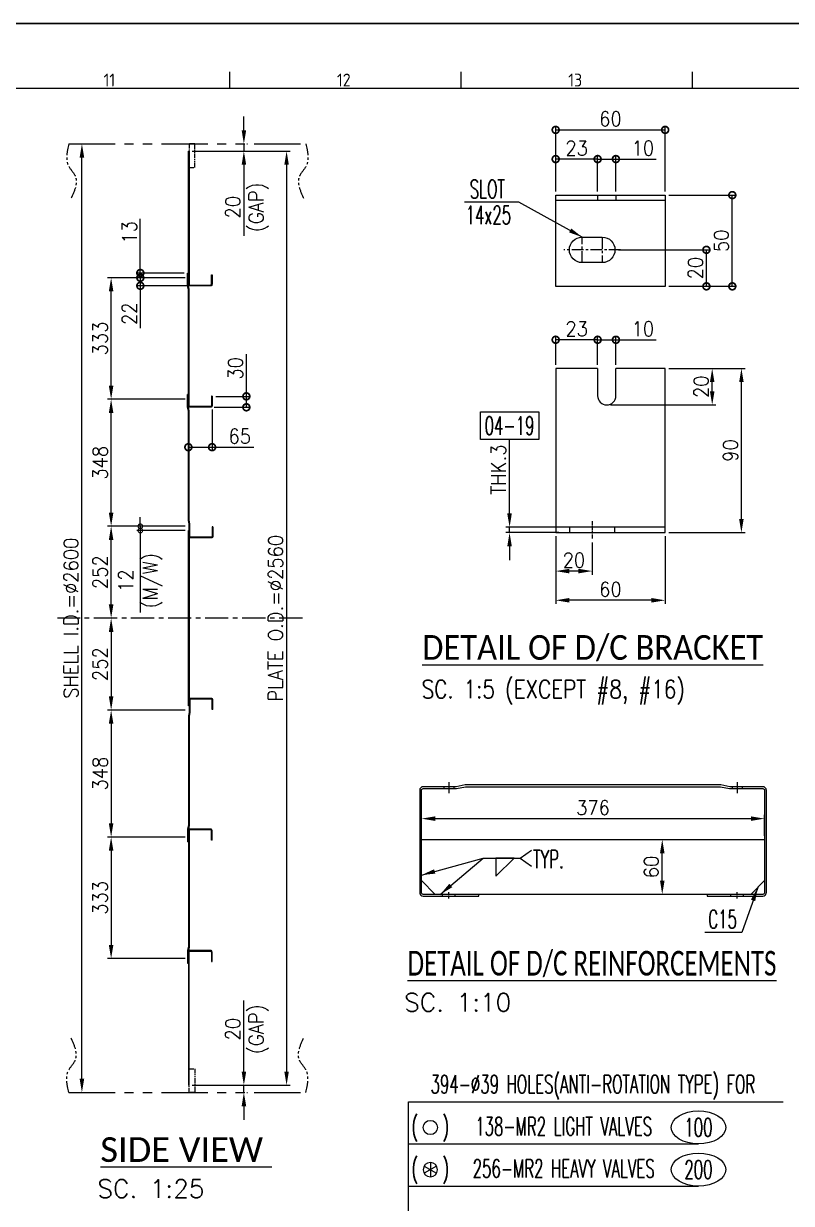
# Model space of a CAD drawing. Header units: inches. Extents: x -15980 to 45789, y -23276 to 2417.
# Drawn here: x 8858 to 10962, y -16153 to -12919 of the extents above; entities that cross this region are included whole.
import ezdxf
from ezdxf.enums import TextEntityAlignment as Align

# ---------------------------------------------------------------- set-up
doc = ezdxf.new("R2010")
doc.units = ezdxf.units.IN
doc.header["$MEASUREMENT"] = 0
for name, pattern in [('CENTER', [50.8, 31.75, -6.35, 6.35, -6.35]), ('CENTERX2', [101.6, 63.5, -12.7, 12.7, -12.7]), ('HIDDEN', [9.525, 6.35, -3.175]), ('HIDDENX2', [19.05, 12.7, -6.35]), ('PHANTOMX2', [127, 63.5, -12.7, 12.7, -12.7, 12.7, -12.7])]:
    doc.linetypes.add(name, pattern=pattern)
for name, color, linetype, lineweight in [('CADRE', 254, 'Continuous', 5), ('Center line', 181, 'CENTER', 5), ('CENTER LINES', 181, 'CENTERX2', 5), ('HATCH', 130, 'PHANTOMX2', 9), ('HIDDEN', 211, 'HIDDEN', 5), ('HIDDEN LINES', 211, 'HIDDENX2', 5), ('Plot Plan', 9, 'Continuous', 0), ('TEXT', 2, 'Continuous', 13)]:
    doc.layers.add(name, color=color, linetype=linetype, lineweight=lineweight)
doc.layers.add('dim', color=82, linetype='Continuous')
doc.styles.add('ISO Proportional', font='isocp.shx')
doc.styles.add('ROMANS', font='ROMANS.shx', dxfattribs={"width": 0.9, "bigfont": '@extfont2.shx'})
doc.styles.add('style4', font='calibri.ttf')
doc.dimstyles.new('1X25', dxfattribs={"dimscale": 25, "dimtxt": 1.6, "dimasz": 1.5, "dimexe": 0.4, "dimexo": 0.4, "dimgap": 0.4, "dimtad": 1, "dimdsep": 46, "dimtxsty": 'ROMANS', "dimcen": 0, "dimclrd": 256, "dimclre": 256, "dimclrt": 2, "dimadec": 0, "dimazin": 0, "dimtfac": 1, "dimtmove": 0, "dimatfit": 3, "dimfxl": 0.7, "dimlwd": -1, "dimlwe": -1, "dimarcsym": 1})
doc.dimstyles.new('2.5x25', dxfattribs={"dimscale": 25, "dimtxt": 1.6, "dimasz": 1.5, "dimexe": 0.4, "dimexo": 0.4, "dimgap": 0.4, "dimtad": 1, "dimlfac": 0.4, "dimdsep": 46, "dimtxsty": 'ROMANS', "dimcen": 0, "dimclrd": 256, "dimclre": 256, "dimclrt": 2, "dimadec": 0, "dimazin": 0, "dimtfac": 1, "dimtmove": 0, "dimatfit": 3, "dimfxl": 0.7, "dimlwd": -1, "dimlwe": -1, "dimarcsym": 1})
doc.dimstyles.new('5X25', dxfattribs={"dimscale": 25, "dimtxt": 1.6, "dimasz": 1.5, "dimexe": 0.4, "dimexo": 0.4, "dimgap": 0.4, "dimtad": 1, "dimlfac": 0.2, "dimdsep": 46, "dimtxsty": 'ROMANS', "dimcen": 0, "dimclrd": 256, "dimclre": 256, "dimclrt": 2, "dimadec": 0, "dimazin": 0, "dimtfac": 1, "dimtmove": 0, "dimatfit": 3, "dimfxl": 0.7, "dimlwd": -1, "dimlwe": -1, "dimarcsym": 1})

# ---------------------------------------------------------------- blocks, each defined once
blk = doc.blocks.new('A$Ca7c96a5f')
blk.add_lwpolyline([(480, 0), (480, 2), (0, 2), (0, 0)], close=True)
blk = doc.blocks.new('A$C74ed4174')
for p, q in [((0, 64), (0, 66)), ((363, -3), (363, -1))]:
    blk.add_line(p, q)
for points in [[(363, -3), (389, -3, 0.414214), (393, 1), (393, 58, 0.414214), (389, 62), (354.9, 62), (345, 64), (44.9, 64), (35, 66), (0, 66)], [(363, -1), (389, -1, 0.414214), (391, 1), (391, 58, 0.414214), (389, 60), (354.7, 60), (344.8, 62), (44.7, 62), (34.8, 64), (0, 64)]]:
    blk.add_lwpolyline(points, format="xyb")
at = {"layer": 'CENTER LINES'}
for p, q in [((13, 66.6), (13, 63.3)), ((361, 59.5), (361, 62.5))]:
    blk.add_line(p, q, dxfattribs=at)
at = {"layer": 'HIDDEN', "ltscale": 0.2}
for p, q in [((7.5, 64), (7.5, 66)), ((18.5, 64), (18.5, 66)), ((355.5, 60), (355.5, 62)), ((366.5, 60), (366.5, 62))]:
    blk.add_line(p, q, dxfattribs=at)
blk = doc.blocks.new('A$Cb9f199c5')
blk.add_line((338, 0), (338, 2))
for points in [[(338, 0), (364, 0, 0.414214), (368, 4), (368, 61, 0.414214), (364, 65), (44.9, 65), (35, 67), (0, 67), (0, 65)], [(338, 2), (364, 2, 0.414214), (366, 4), (366, 61, 0.414214), (364, 63), (44.6, 63), (34.7, 65), (0, 65)]]:
    blk.add_lwpolyline(points, format="xyb")
at = {"layer": 'CENTER LINES'}
for p, q in [((13, 67.3), (13, 64.7)), ((346, 62.5), (346, 65.5))]:
    blk.add_line(p, q, dxfattribs=at)
at = {"layer": 'HIDDEN', "ltscale": 0.2}
for p, q in [((7.5, 65), (7.5, 67)), ((18.5, 65), (18.5, 67)), ((340.5, 63), (340.5, 65)), ((351.5, 63), (351.5, 65))]:
    blk.add_line(p, q, dxfattribs=at)
blk = doc.blocks.new('A$C80fc0849')
blk.add_lwpolyline([(339, 0), (365, 0, 0.414214), (369, 4), (369, 61, 0.414214), (365, 65), (0, 65), (0, 63), (365, 63, -0.414214), (367, 61), (367, 4, -0.414214), (365, 2), (339, 2)], format="xyb", close=True)
at = {"layer": 'CENTER LINES'}
blk.add_line((347, 62.5), (347, 65.5), dxfattribs=at)
at = {"layer": 'HIDDEN', "ltscale": 0.2}
for p, q in [((341.5, 63), (341.5, 65)), ((352.5, 63), (352.5, 65))]:
    blk.add_line(p, q, dxfattribs=at)
blk = doc.blocks.new('*D423')
at = {"layer": 'Defpoints', "color": 0, "transparency": 16777216}
for p in [(9017.5, -13248.6), (9017.5, -13248.6), (9017.5, -15848.6)]:
    blk.add_point(p, dxfattribs=at)
at = {"layer": 'dim', "transparency": 16777216}
blk.add_line((9017.5, -15811.1), (9017.5, -13286.1), dxfattribs=at)
for points in [[(9011.2, -13286.1), (9023.7, -13286.1), (9017.5, -13248.6)], [(9011.2, -15811.1), (9023.7, -15811.1), (9017.5, -15848.6)]]:
    blk.add_solid(points, dxfattribs=at)
at = {"layer": 'dim', "color": 2, "transparency": 16777216, "insert": (8987.5, -14548.6), "char_height": 40, "attachment_point": 5, "rotation": 90, "style": 'ROMANS'}
blk.add_mtext('SHELL I.D.=%%C2600', dxfattribs=at)
blk = doc.blocks.new('A$Caa3a44ed')
at = {"ltscale": 0.2}
blk.add_lwpolyline([(0, 16), (65, 16), (65, 0), (0, 0)], close=True, dxfattribs=at)
blk = doc.blocks.new('A$Cce359d03')
blk.add_blockref('A$Caa3a44ed', (0, 0))
at = {"xscale": -1}
blk.add_blockref('A$Caa3a44ed', (2600, 0), dxfattribs=at)
blk = doc.blocks.new('*D544')
at = {"layer": 'Defpoints', "color": 0, "transparency": 16777216}
for p in [(9097.5, -14296.6), (9310.8, -14296.6), (9108.7, -14548.6)]:
    blk.add_point(p, dxfattribs=at)
at = {"layer": 'dim', "transparency": 16777216}
for p, q in [((9300.8, -14296.6), (9087.5, -14296.6)), ((9097.5, -14511.1), (9097.5, -14334.1)), ((9098.7, -14548.6), (9087.5, -14548.6))]:
    blk.add_line(p, q, dxfattribs=at)
for points in [[(9091.2, -14334.1), (9103.7, -14334.1), (9097.5, -14296.6)], [(9091.2, -14511.1), (9103.7, -14511.1), (9097.5, -14548.6)]]:
    blk.add_solid(points, dxfattribs=at)
at = {"layer": 'dim', "color": 2, "transparency": 16777216, "insert": (9067.5, -14422.6), "char_height": 40, "attachment_point": 5, "rotation": 90, "style": 'ROMANS'}
blk.add_mtext('252', dxfattribs=at)
blk = doc.blocks.new('*D545')
at = {"layer": 'Defpoints', "color": 0, "transparency": 16777216}
for p in [(9097.5, -13948.6), (9310.8, -13948.6), (9310.8, -14296.6)]:
    blk.add_point(p, dxfattribs=at)
at = {"layer": 'dim', "transparency": 16777216}
for p, q in [((9300.8, -13948.6), (9087.5, -13948.6)), ((9097.5, -14259.1), (9097.5, -13986.1)), ((9300.8, -14296.6), (9087.5, -14296.6))]:
    blk.add_line(p, q, dxfattribs=at)
for points in [[(9091.2, -13986.1), (9103.7, -13986.1), (9097.5, -13948.6)], [(9091.2, -14259.1), (9103.7, -14259.1), (9097.5, -14296.6)]]:
    blk.add_solid(points, dxfattribs=at)
at = {"layer": 'dim', "color": 2, "transparency": 16777216, "insert": (9067.5, -14122.6), "char_height": 40, "attachment_point": 5, "rotation": 90, "style": 'ROMANS'}
blk.add_mtext('348', dxfattribs=at)
blk = doc.blocks.new('*D546')
at = {"layer": 'Defpoints', "color": 0, "transparency": 16777216}
for p in [(9097.5, -13615.6), (9310.8, -13615.6), (9310.8, -13948.6)]:
    blk.add_point(p, dxfattribs=at)
at = {"layer": 'dim', "transparency": 16777216}
for p, q in [((9300.8, -13615.6), (9087.5, -13615.6)), ((9097.5, -13911.1), (9097.5, -13653.1)), ((9300.8, -13948.6), (9087.5, -13948.6))]:
    blk.add_line(p, q, dxfattribs=at)
for points in [[(9091.2, -13653.1), (9103.7, -13653.1), (9097.5, -13615.6)], [(9091.2, -13911.1), (9103.7, -13911.1), (9097.5, -13948.6)]]:
    blk.add_solid(points, dxfattribs=at)
at = {"layer": 'dim', "color": 2, "transparency": 16777216, "insert": (9067.5, -13782.1), "char_height": 40, "attachment_point": 5, "rotation": 90, "style": 'ROMANS'}
blk.add_mtext('333', dxfattribs=at)
blk = doc.blocks.new('*D549')
at = {"layer": 'Defpoints', "color": 0, "transparency": 16777216}
for p in [(9108.7, -14548.6), (9097.5, -14800.6), (9310.8, -14800.6)]:
    blk.add_point(p, dxfattribs=at)
at = {"layer": 'dim', "transparency": 16777216}
for p, q in [((9098.7, -14548.6), (9087.5, -14548.6)), ((9097.5, -14586.1), (9097.5, -14763.1)), ((9300.8, -14800.6), (9087.5, -14800.6))]:
    blk.add_line(p, q, dxfattribs=at)
for points in [[(9091.2, -14586.1), (9103.7, -14586.1), (9097.5, -14548.6)], [(9091.2, -14763.1), (9103.7, -14763.1), (9097.5, -14800.6)]]:
    blk.add_solid(points, dxfattribs=at)
at = {"layer": 'dim', "color": 2, "transparency": 16777216, "insert": (9067.5, -14674.6), "char_height": 40, "attachment_point": 5, "rotation": 90, "style": 'ROMANS'}
blk.add_mtext('252', dxfattribs=at)
blk = doc.blocks.new('*D547')
at = {"layer": 'Defpoints', "color": 0, "transparency": 16777216}
for p in [(9310.8, -14800.6), (9097.5, -15148.6), (9310.8, -15148.6)]:
    blk.add_point(p, dxfattribs=at)
at = {"layer": 'dim', "transparency": 16777216}
for p, q in [((9300.8, -14800.6), (9087.5, -14800.6)), ((9097.5, -14838.1), (9097.5, -15111.1)), ((9300.8, -15148.6), (9087.5, -15148.6))]:
    blk.add_line(p, q, dxfattribs=at)
for points in [[(9091.2, -14838.1), (9103.7, -14838.1), (9097.5, -14800.6)], [(9091.2, -15111.1), (9103.7, -15111.1), (9097.5, -15148.6)]]:
    blk.add_solid(points, dxfattribs=at)
at = {"layer": 'dim', "color": 2, "transparency": 16777216, "insert": (9067.5, -14974.6), "char_height": 40, "attachment_point": 5, "rotation": 90, "style": 'ROMANS'}
blk.add_mtext('348', dxfattribs=at)
blk = doc.blocks.new('*D548')
at = {"layer": 'Defpoints', "color": 0, "transparency": 16777216}
for p in [(9310.8, -15148.6), (9097.5, -15481.6), (9310.8, -15481.6)]:
    blk.add_point(p, dxfattribs=at)
at = {"layer": 'dim', "transparency": 16777216}
for p, q in [((9300.8, -15148.6), (9087.5, -15148.6)), ((9097.5, -15186.1), (9097.5, -15444.1)), ((9300.8, -15481.6), (9087.5, -15481.6))]:
    blk.add_line(p, q, dxfattribs=at)
for points in [[(9091.2, -15186.1), (9103.7, -15186.1), (9097.5, -15148.6)], [(9091.2, -15444.1), (9103.7, -15444.1), (9097.5, -15481.6)]]:
    blk.add_solid(points, dxfattribs=at)
at = {"layer": 'dim', "color": 2, "transparency": 16777216, "insert": (9067.5, -15315.1), "char_height": 40, "attachment_point": 5, "rotation": 90, "style": 'ROMANS'}
blk.add_mtext('333', dxfattribs=at)
blk = doc.blocks.new('_DotSmall')
at = {"color": 0, "linetype": 'ByBlock', "const_width": 0.5}
blk.add_lwpolyline([(-0.0625, 0, 1), (0.0625, 0, 1)], format="xyb", close=True, dxfattribs=at)
blk = doc.blocks.new('*D550')
at = {"layer": 'Defpoints', "color": 0, "transparency": 16777216}
for p in [(9177.5, -14308.6), (9310.8, -14296.6), (9310.8, -14308.6)]:
    blk.add_point(p, dxfattribs=at)
at = {"layer": 'dim', "transparency": 16777216}
for p, q in [((9177.5, -14296.6), (9177.5, -14271.6)), ((9300.8, -14296.6), (9167.5, -14296.6)), ((9300.8, -14308.6), (9167.5, -14308.6)), ((9177.5, -14296.6), (9177.5, -14308.6)), ((9177.5, -14308.6), (9177.5, -14532.9))]:
    blk.add_line(p, q, dxfattribs=at)
at = {"layer": 'dim', "transparency": 16777216, "xscale": 25, "yscale": 25, "zscale": 25}
for p, rotation in [((9177.5, -14296.6), 270), ((9177.5, -14308.6), 90)]:
    blk.add_blockref('_DotSmall', p, dxfattribs=dict(at, rotation=rotation))
at = {"layer": 'dim', "color": 2, "transparency": 16777216, "insert": (9177.5, -14445.7), "char_height": 40, "attachment_point": 5, "rotation": 90, "style": 'ROMANS'}
blk.add_mtext('12\\P(M/W)', dxfattribs=at)
blk = doc.blocks.new('*D551')
at = {"layer": 'Defpoints', "color": 0, "transparency": 16777216}
for p in [(9177.5, -13637.6), (9308.2, -13615.6), (9315.5, -13637.6)]:
    blk.add_point(p, dxfattribs=at)
at = {"layer": 'dim', "transparency": 16777216}
for p, q in [((9298.2, -13615.6), (9167.5, -13615.6)), ((9305.5, -13637.6), (9167.5, -13637.6)), ((9177.5, -13615.6), (9177.5, -13637.6)), ((9177.5, -13637.6), (9177.5, -13753.4))]:
    blk.add_line(p, q, dxfattribs=at)
at = {"layer": 'dim', "transparency": 16777216, "xscale": 37.5, "yscale": 37.5, "zscale": 37.5}
for p, rotation in [((9177.5, -13615.6), 90), ((9177.5, -13637.6), 270)]:
    blk.add_blockref('_DotSmall', p, dxfattribs=dict(at, rotation=rotation))
at = {"layer": 'dim', "color": 2, "transparency": 16777216, "insert": (9147.5, -13714.2), "char_height": 40, "attachment_point": 5, "rotation": 90, "style": 'ROMANS'}
blk.add_mtext('22', dxfattribs=at)
blk = doc.blocks.new('*D552')
at = {"layer": 'Defpoints', "color": 0, "transparency": 16777216}
for p in [(9177.5, -13602.6), (9307.2, -13602.6), (9310.8, -13615.6)]:
    blk.add_point(p, dxfattribs=at)
at = {"layer": 'dim', "transparency": 16777216}
for p, q in [((9177.5, -13602.6), (9177.5, -13454.4)), ((9297.2, -13602.6), (9167.5, -13602.6)), ((9177.5, -13615.6), (9177.5, -13602.6)), ((9300.8, -13615.6), (9167.5, -13615.6)), ((9177.5, -13615.6), (9177.5, -13653.1))]:
    blk.add_line(p, q, dxfattribs=at)
at = {"layer": 'dim', "transparency": 16777216, "xscale": 37.5, "yscale": 37.5, "zscale": 37.5}
for p, rotation in [((9177.5, -13602.6), 270), ((9177.5, -13615.6), 90)]:
    blk.add_blockref('_DotSmall', p, dxfattribs=dict(at, rotation=rotation))
at = {"layer": 'dim', "color": 2, "transparency": 16777216, "insert": (9147.5, -13491), "char_height": 40, "attachment_point": 5, "rotation": 90, "style": 'ROMANS'}
blk.add_mtext('13', dxfattribs=at)
blk = doc.blocks.new('*D553')
at = {"layer": 'Defpoints', "color": 0, "transparency": 16777216}
for p in [(9374.2, -13940.6), (9468.1, -13940.6), (9370.2, -13970.6)]:
    blk.add_point(p, dxfattribs=at)
at = {"layer": 'dim', "transparency": 16777216}
for p, q in [((9468.1, -13940.6), (9468.1, -13824.8)), ((9384.2, -13940.6), (9478.1, -13940.6)), ((9468.1, -13970.6), (9468.1, -13940.6)), ((9380.2, -13970.6), (9478.1, -13970.6))]:
    blk.add_line(p, q, dxfattribs=at)
at = {"layer": 'dim', "transparency": 16777216, "xscale": 37.5, "yscale": 37.5, "zscale": 37.5}
for p, rotation in [((9468.1, -13940.6), 90), ((9468.1, -13970.6), 270)]:
    blk.add_blockref('_DotSmall', p, dxfattribs=dict(at, rotation=rotation))
at = {"layer": 'dim', "color": 2, "transparency": 16777216, "insert": (9438.1, -13863.9), "char_height": 40, "attachment_point": 5, "rotation": 90, "style": 'ROMANS'}
blk.add_mtext('30', dxfattribs=at)
blk = doc.blocks.new('*D554')
at = {"layer": 'Defpoints', "color": 0, "transparency": 16777216}
for p in [(9309.2, -13966.6), (9374.2, -13966.6), (9374.2, -14080)]:
    blk.add_point(p, dxfattribs=at)
at = {"layer": 'dim', "transparency": 16777216}
for p, q in [((9309.2, -13976.6), (9309.2, -14090)), ((9374.2, -13976.6), (9374.2, -14090)), ((9309.2, -14080), (9374.2, -14080)), ((9374.2, -14080), (9488.3, -14080))]:
    blk.add_line(p, q, dxfattribs=at)
at = {"layer": 'dim', "transparency": 16777216, "xscale": 37.5, "yscale": 37.5, "zscale": 37.5, "rotation": 180}
blk.add_blockref('_DotSmall', (9309.2, -14080), dxfattribs=at)
at = {"layer": 'dim', "transparency": 16777216, "xscale": 37.5, "yscale": 37.5, "zscale": 37.5}
blk.add_blockref('_DotSmall', (9374.2, -14080), dxfattribs=at)
at = {"layer": 'dim', "color": 2, "transparency": 16777216, "insert": (9450, -14050), "char_height": 40, "attachment_point": 5, "style": 'ROMANS'}
blk.add_mtext('65', dxfattribs=at)
blk = doc.blocks.new('*D556')
at = {"layer": 'Defpoints', "color": 0, "transparency": 16777216}
for p in [(9309.2, -13268.6), (9309.2, -15828.6), (9578.3, -15828.6)]:
    blk.add_point(p, dxfattribs=at)
at = {"layer": 'dim', "transparency": 16777216}
for p, q in [((9319.2, -13268.6), (9588.3, -13268.6)), ((9578.3, -13306.1), (9578.3, -15791.1)), ((9319.2, -15828.6), (9588.3, -15828.6))]:
    blk.add_line(p, q, dxfattribs=at)
for points in [[(9572.1, -13306.1), (9584.6, -13306.1), (9578.3, -13268.6)], [(9572.1, -15791.1), (9584.6, -15791.1), (9578.3, -15828.6)]]:
    blk.add_solid(points, dxfattribs=at)
at = {"layer": 'dim', "color": 2, "transparency": 16777216, "insert": (9548.3, -14548.6), "char_height": 40, "attachment_point": 5, "rotation": 90, "style": 'ROMANS'}
blk.add_mtext('PLATE O.D.=%%C2560', dxfattribs=at)
blk = doc.blocks.new('*D555')
at = {"layer": 'Defpoints', "color": 0, "transparency": 16777216}
for p in [(9459.7, -13248.6), (9461.3, -13248.6), (9311.2, -13268.6)]:
    blk.add_point(p, dxfattribs=at)
at = {"layer": 'dim', "transparency": 16777216}
for p, q in [((9461.3, -13211.1), (9461.3, -13173.6)), ((9461.3, -13248.6), (9461.3, -13268.6)), ((9469.7, -13248.6), (9471.3, -13248.6)), ((9321.2, -13268.6), (9471.3, -13268.6)), ((9461.3, -13306.1), (9461.3, -13500.7))]:
    blk.add_line(p, q, dxfattribs=at)
for points in [[(9455.1, -13211.1), (9467.6, -13211.1), (9461.3, -13248.6)], [(9455.1, -13306.1), (9467.6, -13306.1), (9461.3, -13268.6)]]:
    blk.add_solid(points, dxfattribs=at)
at = {"layer": 'dim', "color": 2, "transparency": 16777216, "char_height": 40, "attachment_point": 5, "rotation": 90, "style": 'ROMANS'}
for s, insert in [('(GAP)', (9501.8, -13422.2)), ('20', (9431.3, -13422.2))]:
    blk.add_mtext(s, dxfattribs=dict(at, insert=insert))
blk = doc.blocks.new('*D557')
at = {"layer": 'Defpoints', "color": 0, "transparency": 16777216}
for p in [(9311.2, -15828.6), (9459.7, -15848.6), (9461.3, -15848.6)]:
    blk.add_point(p, dxfattribs=at)
at = {"layer": 'dim', "transparency": 16777216}
for p, q in [((9461.3, -15791.1), (9461.3, -15596.4)), ((9321.2, -15828.6), (9471.3, -15828.6)), ((9461.3, -15848.6), (9461.3, -15828.6)), ((9469.7, -15848.6), (9471.3, -15848.6)), ((9461.3, -15886.1), (9461.3, -15923.6))]:
    blk.add_line(p, q, dxfattribs=at)
for points in [[(9455.1, -15791.1), (9467.6, -15791.1), (9461.3, -15828.6)], [(9455.1, -15886.1), (9467.6, -15886.1), (9461.3, -15848.6)]]:
    blk.add_solid(points, dxfattribs=at)
at = {"layer": 'dim', "color": 2, "transparency": 16777216, "char_height": 40, "attachment_point": 5, "rotation": 90, "style": 'ROMANS'}
for s, insert in [('(GAP)', (9501.8, -15675)), ('20', (9431.3, -15675))]:
    blk.add_mtext(s, dxfattribs=dict(at, insert=insert))
blk = doc.blocks.new('A$C25e64056')
blk.add_lwpolyline([(11.56, 0, -1), (11.56, 14), (22.56, 14, -1), (22.56, 0)], format="xyb", close=True)
at = {"layer": 'Center line', "ltscale": 0.2}
for p, q in [((11.56, 0), (11.56, 14)), ((22.56, 14), (22.56, 0)), ((1.5, 7), (32.62, 7))]:
    blk.add_line(p, q, dxfattribs=at)
blk = doc.blocks.new('A$Cea60fde7')
for p, q in [((60, 47), (0, 47)), ((23, 50), (23, 47)), ((33, 50), (33, 47))]:
    blk.add_line(p, q)
blk.add_lwpolyline([(60, 50), (60, 0), (0, 0), (0, 50)], close=True)
at = {"rotation": 180}
blk.add_blockref('A$C25e64056', (37.06, 27), dxfattribs=at)
blk = doc.blocks.new('A$Ca2adf0ab')
for p, q in [((23, 93.31), (23, 78.31)), ((33, 78.31), (33, 93.31)), ((60, 6.31), (0, 6.31))]:
    blk.add_line(p, q)
blk.add_lwpolyline([(23, 93.31), (0, 93.31), (0, 3.31), (60, 3.31), (60, 93.31), (33, 93.31)])
blk.add_arc((28, 78.31), 5, 180, 0)
at = {"layer": 'Center line', "ltscale": 0.05}
blk.add_line((20, 9.62), (20, 0), dxfattribs=at)
at = {"layer": 'HIDDEN'}
for p, q in [((7.5, 6.31), (7.5, 3.31)), ((32.5, 3.31), (32.5, 6.31))]:
    blk.add_line(p, q, dxfattribs=at)
blk = doc.blocks.new('*D564')
at = {"layer": 'Defpoints', "color": 0, "transparency": 16777216}
for p in [(10615.8, -13389.1), (10799.8, -13389.1), (10615.8, -13639.1)]:
    blk.add_point(p, dxfattribs=at)
at = {"layer": 'dim', "transparency": 16777216}
for p, q in [((10625.8, -13389.1), (10809.8, -13389.1)), ((10799.8, -13639.1), (10799.8, -13389.1)), ((10625.8, -13639.1), (10809.8, -13639.1))]:
    blk.add_line(p, q, dxfattribs=at)
at = {"layer": 'dim', "transparency": 16777216, "xscale": 37.5, "yscale": 37.5, "zscale": 37.5}
for p, rotation in [((10799.8, -13389.1), 90), ((10799.8, -13639.1), 270)]:
    blk.add_blockref('_DotSmall', p, dxfattribs=dict(at, rotation=rotation))
at = {"layer": 'dim', "color": 2, "transparency": 16777216, "insert": (10769.8, -13514.1), "char_height": 40, "attachment_point": 5, "rotation": 90, "style": 'ROMANS'}
blk.add_mtext('50', dxfattribs=at)
blk = doc.blocks.new('*D565')
at = {"layer": 'Defpoints', "color": 0, "transparency": 16777216}
for p in [(10478.3, -13539.1), (10728.8, -13539.1), (10615.8, -13639.1)]:
    blk.add_point(p, dxfattribs=at)
at = {"layer": 'dim', "transparency": 16777216}
for p, q in [((10488.3, -13539.1), (10738.8, -13539.1)), ((10728.8, -13639.1), (10728.8, -13539.1)), ((10625.8, -13639.1), (10738.8, -13639.1))]:
    blk.add_line(p, q, dxfattribs=at)
at = {"layer": 'dim', "transparency": 16777216, "xscale": 37.5, "yscale": 37.5, "zscale": 37.5}
for p, rotation in [((10728.8, -13539.1), 90), ((10728.8, -13639.1), 270)]:
    blk.add_blockref('_DotSmall', p, dxfattribs=dict(at, rotation=rotation))
at = {"layer": 'dim', "color": 2, "transparency": 16777216, "insert": (10698.8, -13589.1), "char_height": 40, "attachment_point": 5, "rotation": 90, "style": 'ROMANS'}
blk.add_mtext('20', dxfattribs=at)
blk = doc.blocks.new('*D568')
at = {"layer": 'Defpoints', "color": 0, "transparency": 16777216}
for p in [(10615.8, -13210.3), (10315.8, -13389.1), (10615.8, -13389.1)]:
    blk.add_point(p, dxfattribs=at)
at = {"layer": 'dim', "transparency": 16777216}
for p, q in [((10315.8, -13379.1), (10315.8, -13200.3)), ((10315.8, -13210.3), (10615.8, -13210.3)), ((10615.8, -13379.1), (10615.8, -13200.3))]:
    blk.add_line(p, q, dxfattribs=at)
at = {"layer": 'dim', "transparency": 16777216, "xscale": 37.5, "yscale": 37.5, "zscale": 37.5, "rotation": 180}
blk.add_blockref('_DotSmall', (10315.8, -13210.3), dxfattribs=at)
at = {"layer": 'dim', "transparency": 16777216, "xscale": 37.5, "yscale": 37.5, "zscale": 37.5}
blk.add_blockref('_DotSmall', (10615.8, -13210.3), dxfattribs=at)
at = {"layer": 'dim', "color": 2, "transparency": 16777216, "insert": (10465.8, -13180.3), "char_height": 40, "attachment_point": 5, "style": 'ROMANS'}
blk.add_mtext('60', dxfattribs=at)
blk = doc.blocks.new('*D569')
at = {"layer": 'Defpoints', "color": 0, "transparency": 16777216}
for p in [(10480.8, -13290.3), (10430.8, -13389.1), (10480.8, -13389.1)]:
    blk.add_point(p, dxfattribs=at)
at = {"layer": 'dim', "transparency": 16777216}
for p, q in [((10430.8, -13379.1), (10430.8, -13280.3)), ((10480.8, -13379.1), (10480.8, -13280.3)), ((10430.8, -13290.3), (10480.8, -13290.3)), ((10480.8, -13290.3), (10591.5, -13290.3))]:
    blk.add_line(p, q, dxfattribs=at)
at = {"layer": 'dim', "transparency": 16777216, "xscale": 37.5, "yscale": 37.5, "zscale": 37.5, "rotation": 180}
blk.add_blockref('_DotSmall', (10430.8, -13290.3), dxfattribs=at)
at = {"layer": 'dim', "transparency": 16777216, "xscale": 37.5, "yscale": 37.5, "zscale": 37.5}
blk.add_blockref('_DotSmall', (10480.8, -13290.3), dxfattribs=at)
at = {"layer": 'dim', "color": 2, "transparency": 16777216, "insert": (10554.9, -13260.3), "char_height": 40, "attachment_point": 5, "style": 'ROMANS'}
blk.add_mtext('10', dxfattribs=at)
blk = doc.blocks.new('*D566')
at = {"layer": 'Defpoints', "color": 0, "transparency": 16777216}
for p in [(10315.8, -13290.3), (10315.8, -13389.1), (10430.8, -13389.1)]:
    blk.add_point(p, dxfattribs=at)
at = {"layer": 'dim', "transparency": 16777216}
for p, q in [((10315.8, -13379.1), (10315.8, -13280.3)), ((10430.8, -13379.1), (10430.8, -13280.3)), ((10430.8, -13290.3), (10315.8, -13290.3))]:
    blk.add_line(p, q, dxfattribs=at)
at = {"layer": 'dim', "transparency": 16777216, "xscale": 37.5, "yscale": 37.5, "zscale": 37.5, "rotation": 180}
blk.add_blockref('_DotSmall', (10315.8, -13290.3), dxfattribs=at)
at = {"layer": 'dim', "transparency": 16777216, "xscale": 37.5, "yscale": 37.5, "zscale": 37.5}
blk.add_blockref('_DotSmall', (10430.8, -13290.3), dxfattribs=at)
at = {"layer": 'dim', "color": 2, "transparency": 16777216, "insert": (10373.3, -13260.3), "char_height": 40, "attachment_point": 5, "style": 'ROMANS'}
blk.add_mtext('23', dxfattribs=at)
blk = doc.blocks.new('*D570')
at = {"layer": 'Defpoints', "color": 0, "transparency": 16777216}
for p in [(10615.8, -13864.2), (10824.7, -13864.2), (10615.8, -14314.2)]:
    blk.add_point(p, dxfattribs=at)
at = {"layer": 'dim', "transparency": 16777216}
for p, q in [((10625.8, -13864.2), (10834.7, -13864.2)), ((10824.7, -14276.7), (10824.7, -13901.7)), ((10625.8, -14314.2), (10834.7, -14314.2))]:
    blk.add_line(p, q, dxfattribs=at)
for points in [[(10818.5, -13901.7), (10831, -13901.7), (10824.7, -13864.2)], [(10818.5, -14276.7), (10831, -14276.7), (10824.7, -14314.2)]]:
    blk.add_solid(points, dxfattribs=at)
at = {"layer": 'dim', "color": 2, "transparency": 16777216, "insert": (10794.7, -14089.2), "char_height": 40, "attachment_point": 5, "rotation": 90, "style": 'ROMANS'}
blk.add_mtext('90', dxfattribs=at)
blk = doc.blocks.new('*D571')
at = {"layer": 'Defpoints', "color": 0, "transparency": 16777216}
for p in [(10430.8, -13785.6), (10430.8, -13864.2), (10480.8, -13864.2)]:
    blk.add_point(p, dxfattribs=at)
at = {"layer": 'dim', "transparency": 16777216}
for p, q in [((10430.8, -13854.2), (10430.8, -13775.6)), ((10430.8, -13785.6), (10480.8, -13785.6)), ((10480.8, -13854.2), (10480.8, -13775.6)), ((10480.8, -13785.6), (10591.5, -13785.6))]:
    blk.add_line(p, q, dxfattribs=at)
at = {"layer": 'dim', "transparency": 16777216, "xscale": 37.5, "yscale": 37.5, "zscale": 37.5, "rotation": 180}
blk.add_blockref('_DotSmall', (10430.8, -13785.6), dxfattribs=at)
at = {"layer": 'dim', "transparency": 16777216, "xscale": 37.5, "yscale": 37.5, "zscale": 37.5}
blk.add_blockref('_DotSmall', (10480.8, -13785.6), dxfattribs=at)
at = {"layer": 'dim', "color": 2, "transparency": 16777216, "insert": (10554.9, -13755.6), "char_height": 40, "attachment_point": 5, "style": 'ROMANS'}
blk.add_mtext('10', dxfattribs=at)
blk = doc.blocks.new('*D572')
at = {"layer": 'Defpoints', "color": 0, "transparency": 16777216}
for p in [(10315.8, -13785.5), (10315.8, -13864.2), (10430.8, -13864.2)]:
    blk.add_point(p, dxfattribs=at)
at = {"layer": 'dim', "transparency": 16777216}
for p, q in [((10315.8, -13854.2), (10315.8, -13775.5)), ((10430.8, -13785.5), (10315.8, -13785.5)), ((10430.8, -13854.2), (10430.8, -13775.5))]:
    blk.add_line(p, q, dxfattribs=at)
at = {"layer": 'dim', "transparency": 16777216, "xscale": 37.5, "yscale": 37.5, "zscale": 37.5, "rotation": 180}
blk.add_blockref('_DotSmall', (10315.8, -13785.5), dxfattribs=at)
at = {"layer": 'dim', "transparency": 16777216, "xscale": 37.5, "yscale": 37.5, "zscale": 37.5}
blk.add_blockref('_DotSmall', (10430.8, -13785.5), dxfattribs=at)
at = {"layer": 'dim', "color": 2, "transparency": 16777216, "insert": (10373.3, -13755.5), "char_height": 40, "attachment_point": 5, "style": 'ROMANS'}
blk.add_mtext('23', dxfattribs=at)
blk = doc.blocks.new('*D567')
at = {"layer": 'Defpoints', "color": 0, "transparency": 16777216}
for p in [(10615.8, -13864.2), (10744.7, -13864.2), (10455.8, -13964.2)]:
    blk.add_point(p, dxfattribs=at)
at = {"layer": 'dim', "transparency": 16777216}
for p, q in [((10625.8, -13864.2), (10754.7, -13864.2)), ((10744.7, -13926.7), (10744.7, -13901.7)), ((10465.8, -13964.2), (10754.7, -13964.2))]:
    blk.add_line(p, q, dxfattribs=at)
for points in [[(10738.5, -13901.7), (10751, -13901.7), (10744.7, -13864.2)], [(10738.5, -13926.7), (10751, -13926.7), (10744.7, -13964.2)]]:
    blk.add_solid(points, dxfattribs=at)
at = {"layer": 'dim', "color": 2, "transparency": 16777216, "insert": (10714.7, -13914.2), "char_height": 40, "attachment_point": 5, "rotation": 90, "style": 'ROMANS'}
blk.add_mtext('20', dxfattribs=at)
blk = doc.blocks.new('*D573')
at = {"layer": 'Defpoints', "color": 0, "transparency": 16777216}
for p in [(10315.8, -14314.2), (10615.8, -14314.2), (10315.8, -14499.6)]:
    blk.add_point(p, dxfattribs=at)
at = {"layer": 'dim', "transparency": 16777216}
for p, q in [((10315.8, -14324.2), (10315.8, -14509.6)), ((10615.8, -14324.2), (10615.8, -14509.6)), ((10578.3, -14499.6), (10353.3, -14499.6))]:
    blk.add_line(p, q, dxfattribs=at)
for points in [[(10353.3, -14493.3), (10353.3, -14505.8), (10315.8, -14499.6)], [(10578.3, -14493.3), (10578.3, -14505.8), (10615.8, -14499.6)]]:
    blk.add_solid(points, dxfattribs=at)
at = {"layer": 'dim', "color": 2, "transparency": 16777216, "insert": (10465.8, -14469.6), "char_height": 40, "attachment_point": 5, "style": 'ROMANS'}
blk.add_mtext('60', dxfattribs=at)
blk = doc.blocks.new('*D574')
at = {"layer": 'Defpoints', "color": 0, "transparency": 16777216}
for p in [(10315.8, -14314.2), (10415.8, -14330.8), (10315.8, -14419.6)]:
    blk.add_point(p, dxfattribs=at)
at = {"layer": 'dim', "transparency": 16777216}
for p, q in [((10315.8, -14324.2), (10315.8, -14429.6)), ((10415.8, -14340.8), (10415.8, -14429.6)), ((10378.3, -14419.6), (10353.3, -14419.6))]:
    blk.add_line(p, q, dxfattribs=at)
for points in [[(10353.3, -14413.3), (10353.3, -14425.8), (10315.8, -14419.6)], [(10378.3, -14413.3), (10378.3, -14425.8), (10415.8, -14419.6)]]:
    blk.add_solid(points, dxfattribs=at)
at = {"layer": 'dim', "color": 2, "transparency": 16777216, "insert": (10365.8, -14389.6), "char_height": 40, "attachment_point": 5, "style": 'ROMANS'}
blk.add_mtext('20', dxfattribs=at)
blk = doc.blocks.new('*D575')
at = {"layer": 'Defpoints', "color": 0, "transparency": 16777216}
for p in [(10189.4, -14299.2), (10334.7, -14299.2), (10334.7, -14314.2)]:
    blk.add_point(p, dxfattribs=at)
at = {"layer": 'dim', "transparency": 16777216}
for p, q in [((10189.4, -14261.7), (10189.4, -14058.5)), ((10324.7, -14299.2), (10179.4, -14299.2)), ((10324.7, -14314.2), (10179.4, -14314.2)), ((10189.4, -14314.2), (10189.4, -14299.2)), ((10189.4, -14351.7), (10189.4, -14389.2))]:
    blk.add_line(p, q, dxfattribs=at)
for points in [[(10183.1, -14261.7), (10195.6, -14261.7), (10189.4, -14299.2)], [(10183.1, -14351.7), (10195.6, -14351.7), (10189.4, -14314.2)]]:
    blk.add_solid(points, dxfattribs=at)
at = {"layer": 'dim', "color": 2, "transparency": 16777216, "insert": (10159.4, -14141.3), "char_height": 40, "attachment_point": 5, "rotation": 90, "style": 'ROMANS'}
blk.add_mtext('THK.3', dxfattribs=at)
blk = doc.blocks.new('A$Cd55c43bf')
blk.add_lwpolyline([(0, 60), (376, 60), (376, 15), (361, 0), (15, 0), (0, 15)], close=True)
blk = doc.blocks.new('A$C3cc5a8e3')
blk.add_lwpolyline([(380, 4), (380, 116, 0.414214), (376, 120), (340, 120), (330, 122), (50, 122), (40, 120), (4, 120, 0.414214), (0, 116), (0, 4, 0.414214), (4, 0), (65, 0), (65, 2), (4, 2, -0.414214), (2, 4), (2, 116, -0.414214), (4, 118), (40.2, 118), (50.2, 120), (329.8, 120), (339.8, 118), (376, 118, -0.414214), (378, 116), (378, 4, -0.414214), (376, 2), (315, 2), (315, 0), (376, 0, 0.414214)], format="xyb", close=True)
at = {"layer": 'Center line', "ltscale": 0.1}
for p, q in [((32, -2.5), (32, 4.5)), ((348, -2.5), (348, 4.5))]:
    blk.add_line(p, q, dxfattribs=at)
at = {"layer": 'CENTER LINES', "ltscale": 0.2}
for p, q in [((32, 125), (32, 113)), ((348, 125), (348, 113))]:
    blk.add_line(p, q, dxfattribs=at)
at = {"layer": 'HIDDEN', "ltscale": 0.2}
for p, q in [((25, 0), (25, 2)), ((39, 0), (39, 2)), ((341, 0), (341, 2)), ((355, 0), (355, 2))]:
    blk.add_line(p, q, dxfattribs=at)
at = {"layer": 'HIDDEN LINES', "ltscale": 0.2}
for p, q in [((26.5, 120), (26.5, 118)), ((37.5, 120), (37.5, 118)), ((342.5, 120), (342.5, 118)), ((353.5, 120), (353.5, 118))]:
    blk.add_line(p, q, dxfattribs=at)
blk.add_blockref('A$Cd55c43bf', (2, 2))
blk = doc.blocks.new('*D576')
at = {"layer": 'Defpoints', "color": 0, "transparency": 16777216}
for p in [(10888.1, -15098), (9948.1, -15155.5), (10888.1, -15155.5)]:
    blk.add_point(p, dxfattribs=at)
at = {"layer": 'dim', "transparency": 16777216}
for p, q in [((9948.1, -15145.5), (9948.1, -15088)), ((9985.6, -15098), (10850.6, -15098)), ((10888.1, -15145.5), (10888.1, -15088))]:
    blk.add_line(p, q, dxfattribs=at)
for points in [[(9985.6, -15091.8), (9985.6, -15104.3), (9948.1, -15098)], [(10850.6, -15091.8), (10850.6, -15104.3), (10888.1, -15098)]]:
    blk.add_solid(points, dxfattribs=at)
at = {"layer": 'dim', "color": 2, "transparency": 16777216, "insert": (10418.1, -15068), "char_height": 40, "attachment_point": 5, "style": 'ROMANS'}
blk.add_mtext('376', dxfattribs=at)
blk = doc.blocks.new('*D577')
at = {"layer": 'Defpoints', "color": 0, "transparency": 16777216}
for p in [(10607.8, -15155.5), (10607.8, -15155.5), (10607.8, -15305.5)]:
    blk.add_point(p, dxfattribs=at)
at = {"layer": 'dim', "transparency": 16777216}
blk.add_line((10607.8, -15268), (10607.8, -15193), dxfattribs=at)
for points in [[(10601.6, -15193), (10614.1, -15193), (10607.8, -15155.5)], [(10601.6, -15268), (10614.1, -15268), (10607.8, -15305.5)]]:
    blk.add_solid(points, dxfattribs=at)
at = {"layer": 'dim', "color": 2, "transparency": 16777216, "insert": (10577.8, -15230.5), "char_height": 40, "attachment_point": 5, "rotation": 90, "style": 'ROMANS'}
blk.add_mtext('60', dxfattribs=at)
blk = doc.blocks.new('A$Ce7f1c790')
at = {"layer": 'TEXT'}
for p, q in [((19.5, 39), (19.5, 0)), ((2.6, 29.2), (36.4, 9.7)), ((36.4, 29.2), (2.6, 9.7))]:
    blk.add_line(p, q, dxfattribs=at)
blk.add_circle((19.5, 19.5), 19.5, dxfattribs=at)
blk = doc.blocks.new('A$C11cce40c')
at = {"layer": 'TEXT'}
blk.add_circle((19.5, 19.5), 19.5, dxfattribs=at)
blk = doc.blocks.new('A$Ceb6babff')
at = {"layer": 'CADRE', "color": 2}
for p, q in [((7152.5, 7291.7), (7152.5, 7247.5)), ((7786.6, 7291.7), (7786.6, 7247.5)), ((8420.8, 7291.7), (8420.8, 7247.5))]:
    blk.add_line(p, q, dxfattribs=at)
at = {"layer": 'CADRE', "color": 8}
blk.add_lwpolyline([(0, 0), (10500, 0), (10500, 7424.2), (0, 7424.2)], close=True, dxfattribs=at)
at = {"layer": 'CADRE', "color": 4}
blk.add_lwpolyline([(176.8, 7247.5), (10323.2, 7247.5), (10323.2, 176.8), (176.8, 176.8)], close=True, dxfattribs=at)
at = {"layer": 'Plot Plan', "linetype": 'ByBlock'}
blk.add_lwpolyline([(10500, 0), (0, 0), (0, 7424.2), (10500, 7424.2)], close=True, dxfattribs=at)
at = {"layer": 'CADRE', "color": 2, "style": 'ISO Proportional'}
for s, p in [('11', (6823.6, 7269.6)), ('12', (7466, 7269.6)), ('13', (8100.2, 7269.6))]:
    blk.add_text(s, height=35.35, dxfattribs=at).set_placement(p, align=Align.MIDDLE)

msp = doc.modelspace()

# ---------------------------------------------------------------- linework, layer by layer
at = {"color": 1}
msp.add_lwpolyline([(10151.96, -15206.069), (10151.96, -15256.069), (10201.96, -15206.069)], close=True, dxfattribs=at)
at = {"layer": 'Center line', "ltscale": 2}
msp.add_line((9621.81, -14548.582), (8950.269, -14548.582), dxfattribs=at)
at = {"layer": 'dim'}
for p, q in [((10218.168, -15206.069), (10249.54, -15184.102)), ((10218.168, -15206.069), (10249.54, -15228.036)), ((9911.996, -16332.74), (9911.996, -15874.059)), ((9911.996, -15874.059), (10938.819, -15874.059)), ((9911.996, -15989.613), (10707.058, -15989.613)), ((9911.996, -16105.167), (10707.058, -16105.167))]:
    msp.add_line(p, q, dxfattribs=at)
msp.add_lwpolyline([(10269.356, -13983.481), (10269.356, -14058.481), (10109.356, -14058.481), (10109.356, -13983.481)], close=True, dxfattribs=at)
for centre in [(10707.058, -15944.306), (10707.058, -16059.86)]:
    msp.add_ellipse(centre, major_axis=(-74.698, 0), ratio=0.60653482, dxfattribs=at)
at = {"layer": 'HATCH', "ltscale": 2}
for p, q in [((8981.403, -13248.582), (9631.398, -13248.582)), ((8981.403, -15848.582), (9631.398, -15848.582))]:
    msp.add_line(p, q, dxfattribs=at)
at = {"layer": 'HATCH', "ltscale": 0.5}
for points in [[(8981.403, -13248.582), (8981.224, -13310.016), (8998.914, -13336.568), (8987.162, -13399.821)], [(9631.398, -13248.582), (9631.576, -13310.016), (9613.886, -13336.568), (9625.638, -13399.821)], [(8981.403, -15848.582), (8981.224, -15787.149), (8998.914, -15760.597), (8987.162, -15697.344)], [(9631.398, -15848.582), (9631.576, -15787.149), (9613.886, -15760.597), (9625.638, -15697.344)]]:
    msp.add_spline(points, degree=3, dxfattribs=at)

# ---------------------------------------------------------------- block references
for name, p in [('A$Ceb6babff', (2269.117, -20343.245)), ('A$C11cce40c', (9952.804, -15964.075))]:
    msp.add_blockref(name, p)
at = {"xscale": -1, "rotation": 90}
for name, p in [('A$C80fc0849', (9374.217, -13268.582)), ('A$Cb9f199c5', (9374.217, -13602.582)), ('A$C74ed4174', (9373.217, -13935.582)), ('A$Ca7c96a5f', (9311.217, -14308.582))]:
    msp.add_blockref(name, p, dxfattribs=at)
for name, p, xscale, yscale, zscale in [('A$Cea60fde7', (10315.811, -13639.119), 5, 5, 5), ('A$Ca2adf0ab', (10315.811, -14330.75), 5, 5, 5), ('A$C3cc5a8e3', (9943.058, -15310.524), 2.5, 2.5, 2.5)]:
    msp.add_blockref(name, p, dxfattribs=dict(xscale=xscale, yscale=yscale, zscale=zscale))
at = {"rotation": 90.00000000000001}
for name, p in [('A$C74ed4174', (9373.217, -15161.582)), ('A$Cb9f199c5', (9374.217, -15494.582)), ('A$C80fc0849', (9374.217, -15828.582))]:
    msp.add_blockref(name, p, dxfattribs=at)
at = {"xscale": -1}
msp.add_blockref('A$Ce7f1c790', (9991.804, -16079.629), dxfattribs=at)
at = {"layer": 'HATCH', "ltscale": 2, "rotation": 90.00000000000001}
msp.add_blockref('A$Cce359d03', (9327.217, -15848.582), dxfattribs=at)

# ---------------------------------------------------------------- texts
at = {"layer": 'TEXT', "ltscale": 0.5, "style": 'ROMANS'}
for s, width, p in [('SLOT', 0.6, (10080.224, -13397.668)), ('14x25', 0.6, (10069.058, -13468.57)), ('SC. 1:5 (EXCEPT #8, #16)', 0.8, (9948.761, -14768.174)), ('TYP.', 0.6, (10254.138, -15234.146)), ('C15', 0.6, (10734.019, -15398.669))]:
    msp.add_text(s, height=50, dxfattribs=dict(at, width=width)).set_placement(p)
at = {"layer": 'TEXT', "ltscale": 0.5, "style": 'ROMANS', "width": 0.6}
for s, rotation, p in [('04-19', 359.999944, (10189.356, -14020.981)), ('394-%%C39 HOLES(ANTI-ROTATION TYPE) FOR', 0.000056, (10417.742, -15825.759)), ('(', 0.000056, (9930.066, -15941.313)), (')', 359.999944, (10014.542, -15941.313)), ('138-MR2 LIGHT VALVES ', 0.000056, (10348.006, -15941.313)), ('100', 0.000056, (10707.058, -15944.306)), ('(', 0.000056, (9930.066, -16056.867)), (')', 359.999944, (10014.542, -16056.867)), ('256-MR2 HEAVY VALVES ', 0.000056, (10348.006, -16056.867)), ('200', 0.000056, (10707.058, -16059.86))]:
    msp.add_text(s, height=50, rotation=rotation, dxfattribs=at).set_placement(p, align=Align.MIDDLE_CENTER)
at = {"layer": 'TEXT', "style": 'style4'}
for s, width, p in [('%%UDETAIL OF D/C BRACKET', 0.9, (10417.139, -14628.829)), ('%%UDETAIL OF D/C REINFORCEMENTS', 0.7, (10415.224, -15494.343))]:
    msp.add_text(s, height=67.5, dxfattribs=dict(at, width=width)).set_placement(p, align=Align.MIDDLE_CENTER)
at = {"layer": 'TEXT', "ltscale": 0.5, "style": 'ROMANS'}
for s, p in [('SC. 1:10', (9900.536, -15626.563)), ('SC. 1:25', (9059.809, -16137.228))]:
    msp.add_text(s, height=50, dxfattribs=at).set_placement(p)
at = {"layer": 'TEXT', "style": 'style4'}
msp.add_text('%%USIDE VIEW ', height=67.5, dxfattribs=at).set_placement((9302.775, -16005.105), align=Align.MIDDLE_CENTER)

# ---------------------------------------------------------------- dimensions: what is measured, and where the dimension line sits
at = {"layer": 'dim'}
for base, p1, p2, angle, dimstyle, override, picture, middle in [((10615.811, -13210.296), (10315.811, -13389.119), (10615.811, -13389.119), 180, '5X25', {"dimblk1": 'DotSmall', "dimblk2": 'DotSmall', "dimsah": 1, "dimtmove": 0}, '*D568', (10465.811, -13210.296)), ((9177.483, -13602.582), (9310.766, -13615.582), (9307.217, -13602.582), 90, '1X25', {"dimblk1": 'DotSmall', "dimblk2": 'DotSmall', "dimsah": 1, "dimtmove": 0}, '*D552', (9177.483, -13491.011)), ((9177.483, -13637.582), (9308.217, -13615.582), (9315.543, -13637.582), 90, '1X25', {"dimblk1": 'DotSmall', "dimblk2": 'DotSmall', "dimsah": 1, "dimtmove": 0}, '*D551', (9177.483, -13714.225)), ((10824.704, -13864.195), (10615.811, -14314.195), (10615.811, -13864.195), 90, '5X25', {"dimtmove": 0}, '*D570', (10824.704, -14089.195)), ((9097.483, -14296.582), (9108.689, -14548.582), (9310.766, -14296.582), 90, '1X25', {"dimtmove": 0}, '*D544', (9097.483, -14422.582)), ((9097.483, -14800.582), (9108.689, -14548.582), (9310.766, -14800.582), 270, '1X25', {"dimtmove": 0}, '*D549', (9097.483, -14674.582))]:
    dim = msp.add_linear_dim(base=base, p1=p1, p2=p2, angle=angle, dimstyle=dimstyle, override=override, dxfattribs=at)
    dim.commit()
    dim.dimension.update_dxf_attribs({"geometry": picture, "text_midpoint": middle, "dimtype": 160})
for base, p1, p2, angle, picture, middle in [((9461.34, -13248.582), (9311.217, -13268.582), (9459.708, -13248.582), 270, '*D555', (9461.34, -13422.154)), ((9461.34, -15848.582), (9311.217, -15828.582), (9459.708, -15848.582), 90, '*D557', (9461.34, -15675.011))]:
    dim = msp.add_linear_dim(base=base, p1=p1, p2=p2, angle=angle, text='<>\\X(GAP)', dimstyle='1X25', dxfattribs=at)
    dim.commit()
    dim.dimension.update_dxf_attribs({"geometry": picture, "text_midpoint": middle, "dimtype": 160})
for base, p1, p2, text, override, picture, middle in [((9017.483, -13248.582), (9017.483, -15848.582), (9017.483, -13248.582), 'SHELL I.D.=%%C<>', {"dimtmove": 0}, '*D423', (9017.483, -14548.582)), ((9177.483, -14308.582), (9310.766, -14296.582), (9310.766, -14308.582), '<>\\X(M/W)', {"dimasz": 1, "dimblk1": 'DotSmall', "dimblk2": 'DotSmall', "dimsah": 1, "dimtmove": 0}, '*D550', (9177.483, -14445.725))]:
    dim = msp.add_linear_dim(base=base, p1=p1, p2=p2, angle=90, text=text, dimstyle='1X25', override=override, dxfattribs=at)
    dim.commit()
    dim.dimension.update_dxf_attribs({"geometry": picture, "text_midpoint": middle, "dimtype": 160})
for base, p1, p2, angle, dimstyle, override, picture, middle in [((10315.811, -13290.296), (10430.811, -13389.119), (10315.811, -13389.119), 180, '5X25', {"dimblk1": 'DotSmall', "dimblk2": 'DotSmall', "dimsah": 1}, '*D566', (10373.311, -13260.296)), ((10480.811, -13290.296), (10430.811, -13389.119), (10480.811, -13389.119), 180, '5X25', {"dimblk1": 'DotSmall', "dimblk2": 'DotSmall', "dimsah": 1, "dimtmove": 0}, '*D569', (10554.883, -13260.296)), ((10799.783, -13389.119), (10615.811, -13639.119), (10615.811, -13389.119), 90, '5X25', {"dimblk1": 'DotSmall', "dimblk2": 'DotSmall', "dimsah": 1}, '*D564', (10769.783, -13514.119)), ((10728.764, -13539.119), (10615.811, -13639.119), (10478.311, -13539.119), 90, '5X25', {"dimblk1": 'DotSmall', "dimblk2": 'DotSmall', "dimsah": 1}, '*D565', (10698.764, -13589.119)), ((9097.483, -13615.582), (9310.766, -13948.582), (9310.766, -13615.582), 90, '1X25', {"dimtmove": 0}, '*D546', (9067.483, -13782.082)), ((9468.147, -13940.582), (9370.217, -13970.582), (9374.217, -13940.582), 90, '1X25', {"dimblk1": 'DotSmall', "dimblk2": 'DotSmall', "dimsah": 1}, '*D553', (9438.147, -13863.94)), ((10744.704, -13864.195), (10455.811, -13964.195), (10615.811, -13864.195), 90, '5X25', {"dimtmove": 0}, '*D567', (10714.704, -13914.195)), ((9097.483, -15481.582), (9310.766, -15148.582), (9310.766, -15481.582), 270, '1X25', {"dimtmove": 0}, '*D548', (9067.483, -15315.082))]:
    dim = msp.add_linear_dim(base=base, p1=p1, p2=p2, angle=angle, dimstyle=dimstyle, override=override, dxfattribs=at)
    dim.commit()
    dim.dimension.update_dxf_attribs({"geometry": picture, "text_midpoint": middle})
dim = msp.add_linear_dim(base=(9578.331, -15828.582), p1=(9309.217, -13268.582), p2=(9309.217, -15828.582), angle=90, text='PLATE O.D.=%%C<>', dimstyle='1X25', override={"dimtmove": 0}, dxfattribs=at)
dim.commit()
dim.dimension.update_dxf_attribs({"geometry": '*D556', "text_midpoint": (9548.331, -14548.582)})
for base, p1, p2, dimstyle, override, picture, middle in [((10315.811, -13785.509), (10430.811, -13864.195), (10315.811, -13864.195), '5X25', {"dimblk1": 'DotSmall', "dimblk2": 'DotSmall', "dimsah": 1}, '*D572', (10373.311, -13755.509)), ((9374.217, -14079.973), (9309.217, -13966.582), (9374.217, -13966.582), '1X25', {"dimblk1": 'DotSmall', "dimblk2": 'DotSmall', "dimsah": 1}, '*D554', (9450.003, -14049.973)), ((10315.811, -14419.589), (10415.811, -14330.75), (10315.811, -14314.195), '5X25', {"dimtmove": 0}, '*D574', (10365.811, -14389.589))]:
    dim = msp.add_linear_dim(base=base, p1=p1, p2=p2, dimstyle=dimstyle, override=override, dxfattribs=at)
    dim.commit()
    dim.dimension.update_dxf_attribs({"geometry": picture, "text_midpoint": middle})
for base, p1, p2, override, picture, middle in [((10430.811, -13785.595), (10480.811, -13864.195), (10430.811, -13864.195), {"dimblk1": 'DotSmall', "dimblk2": 'DotSmall', "dimsah": 1}, '*D571', (10554.883, -13785.595)), ((10315.811, -14499.589), (10615.811, -14314.195), (10315.811, -14314.195), {"dimtmove": 0}, '*D573', (10465.811, -14499.589))]:
    dim = msp.add_linear_dim(base=base, p1=p1, p2=p2, dimstyle='5X25', override=override, dxfattribs=at)
    dim.commit()
    dim.dimension.update_dxf_attribs({"geometry": picture, "text_midpoint": middle, "dimtype": 160})
for base, p1, p2, angle, dimstyle, picture, middle in [((9097.483, -13948.582), (9310.766, -14296.582), (9310.766, -13948.582), 90, '1X25', '*D545', (9067.483, -14122.582)), ((9097.483, -15148.582), (9310.766, -14800.582), (9310.766, -15148.582), 270, '1X25', '*D547', (9067.483, -14974.582)), ((10607.826, -15155.525), (10607.826, -15305.525), (10607.826, -15155.525), 90, '2.5x25', '*D577', (10577.826, -15230.525))]:
    dim = msp.add_linear_dim(base=base, p1=p1, p2=p2, angle=angle, dimstyle=dimstyle, dxfattribs=at)
    dim.commit()
    dim.dimension.update_dxf_attribs({"geometry": picture, "text_midpoint": middle})
dim = msp.add_linear_dim(base=(10189.356, -14299.195), p1=(10334.729, -14314.195), p2=(10334.729, -14299.195), angle=90, text='THK.<>', dimstyle='5X25', dxfattribs=at)
dim.commit()
dim.dimension.update_dxf_attribs({"geometry": '*D575', "text_midpoint": (10159.356, -14141.338)})
dim = msp.add_linear_dim(base=(10888.058, -15098.036), p1=(9948.058, -15155.525), p2=(10888.058, -15155.525), dimstyle='2.5x25', dxfattribs=at)
dim.commit()
dim.dimension.update_dxf_attribs({"geometry": '*D576', "text_midpoint": (10418.058, -15068.036)})

# ---------------------------------------------------------------- leaders
for points, dimstyle in [([(10388.311, -13504.119), (10215.212, -13408.119), (10066.028, -13408.119)], '5X25'), ([(9948.058, -15252.727), (10117.295, -15206.069), (10218.168, -15206.069)], '2.5x25'), ([(9999.638, -15305.525), (10117.295, -15206.069), (10218.168, -15206.069)], '2.5x25'), ([(10869.308, -15286.775), (10825.595, -15410.057), (10724.722, -15410.057)], '2.5x25')]:
    msp.add_leader(points, dimstyle=dimstyle, dxfattribs=at)

doc.saveas('drawing.dxf')
